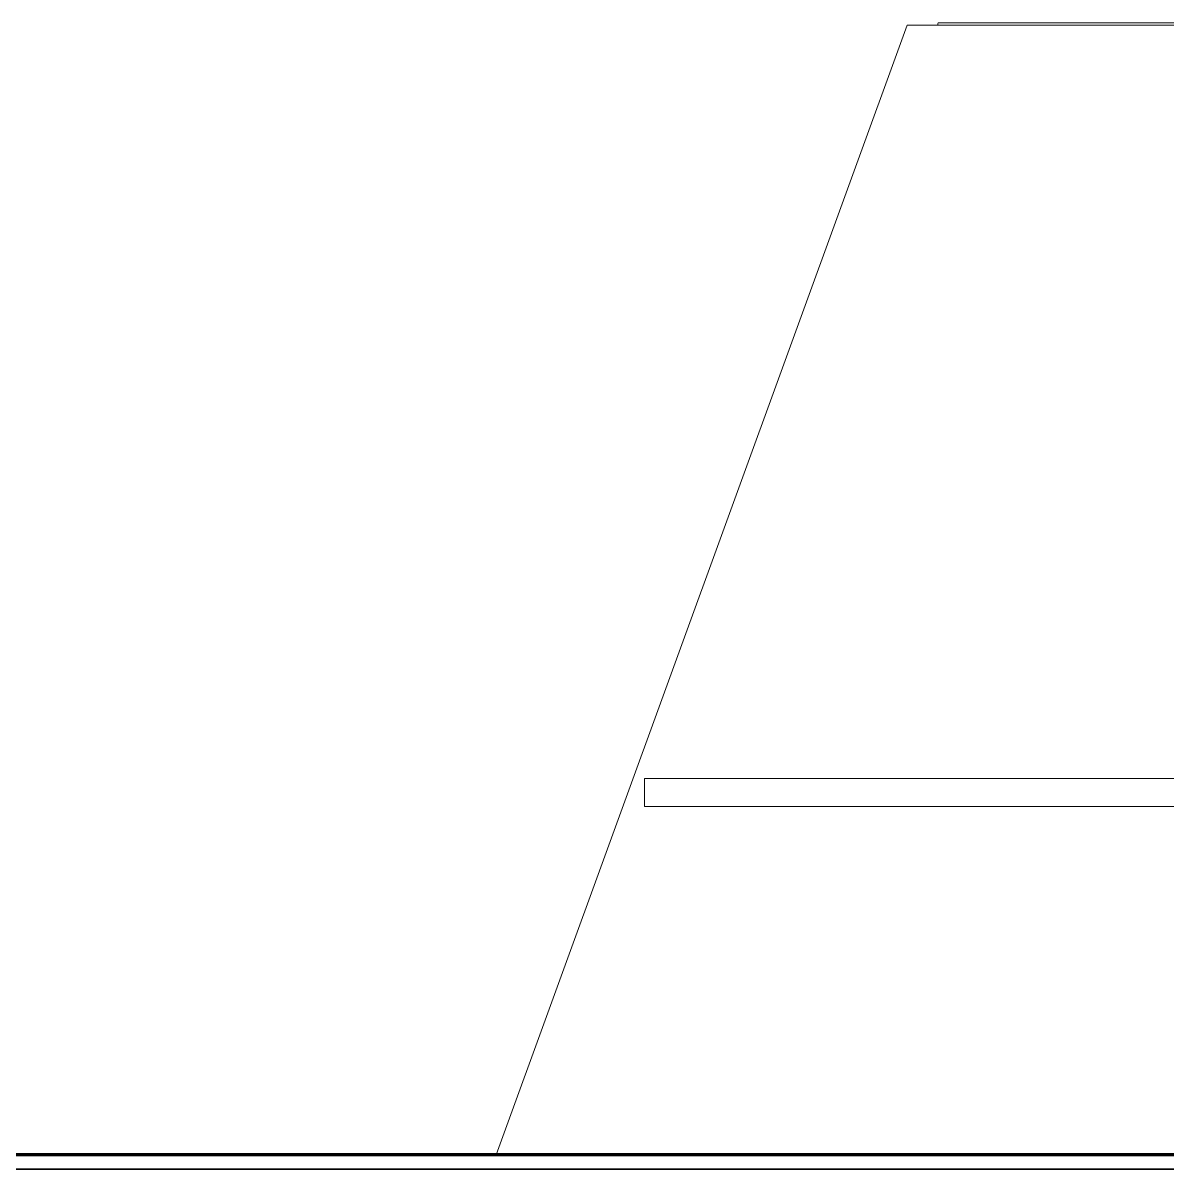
# Model space of a CAD drawing. Header units: millimetres. Extents: x 3062 to 3755, y 1606 to 1663.
# Drawn here: x 3250.749 to 3253.419, y 1630.855 to 1633.529 of the extents above; entities that cross this region are included whole.
import ezdxf

# ---------------------------------------------------------------- set-up
doc = ezdxf.new("R2010")
doc.units = ezdxf.units.MM
for name, color, linetype, lineweight in [('A-FLOR', 192, 'Continuous', 9), ('A-WALL', 113, 'Continuous', 9), ('AD6 PROJECT 1_dwg _2_', 8, 'Continuous', 9), ('col', 5, 'Continuous', 9), ('dimantions 2', 4, 'Continuous', 9), ('shbk', 7, 'Continuous', 9)]:
    doc.layers.add(name, color=color, linetype=linetype, lineweight=lineweight)
doc.layers.add('stairs', color=1, linetype='Continuous')
doc.layers.add('WORK', color=7, linetype='Continuous')

# ---------------------------------------------------------------- blocks, each defined once
blk = doc.blocks.new('AD6 PROJECT 1_dwg _2_-376432-East')
at = {"lineweight": 9}
for p, q in [((-100812, 0), (-105814, 0)), ((-100414, 0), (-105414, 0)), ((-100414, 0), (-105414, 0)), ((-100414, 0), (-105414, 0)), ((-103380, 0), (-68402, 0)), ((-103380, 0), (-63089, 0)), ((-95356, 0), (-56733, 0)), ((-117718, 0), (2282, 0)), ((-101214, 0), (-100414, 0)), ((-100414, 0), (-101214, 0)), ((-101214, 0), (-100414, 0)), ((-91950, 0), (-92750, 0)), ((-91950, 0), (-92750, 0)), ((-91950, 0), (-89450, 0))]:
    blk.add_line(p, q, dxfattribs=at)
at = {"lineweight": 9, "flags": 128}
for points in [[(-105414, 0), (-100414, 0)], [(-117718, 0), (2282, 0)], [(-100414, 0), (-105414, 0)], [(-91950, 0), (-92750, 0)], [(-91950, 0), (-92750, 0)]]:
    blk.add_lwpolyline(points, close=True, dxfattribs=at)
for points in [[(-97874, 0), (-98233, 0), (-97408, 0), (-97327, 0), (-97773, 0), (-98233, 0)], [(-97834, 0), (-98193, 0), (-97368, 0), (-97287, 0), (-97733, 0), (-98193, 0)]]:
    blk.add_lwpolyline(points, dxfattribs=at)
at = {"layer": 'col'}
for p, q in [((-98289, 0), (-98789, 0)), ((-98789, 0), (-98289, 0)), ((-98289, 0), (-98789, 0)), ((-98789, 0), (-98289, 0)), ((-98289, 0), (-98789, 0)), ((-98789, 0), (-98289, 0)), ((-98289, 0), (-98789, 0)), ((-98789, 0), (-98289, 0)), ((-93280, 0), (-93780, 0)), ((-93780, 0), (-93280, 0)), ((-93280, 0), (-93780, 0)), ((-93780, 0), (-93280, 0)), ((-93280, 0), (-93780, 0)), ((-93780, 0), (-93280, 0)), ((-93280, 0), (-93780, 0)), ((-93780, 0), (-93280, 0)), ((-93274, 0), (-93774, 0)), ((-93774, 0), (-93274, 0)), ((-93274, 0), (-93774, 0)), ((-93774, 0), (-93274, 0)), ((-93130, 0), (-93630, 0)), ((-93630, 0), (-93130, 0))]:
    blk.add_line(p, q, dxfattribs=at)
at = {"layer": 'dimantions 2', "color": 130, "lineweight": 140}
for p, q in [((-25075, 0), (-106757, 0)), ((-24811, 0), (-106493, 0)), ((-19014, 0), (-100697, 0)), ((-19014, 0), (-100697, 0)), ((-19014, 0), (-100697, 0)), ((-19014, 0), (-100697, 0)), ((-19014, 0), (-100697, 0)), ((-19014, 0), (-100697, 0))]:
    blk.add_line(p, q, dxfattribs=at)
at = {"layer": 'shbk'}
blk.add_line((-3380, 0), (-103380, 0), dxfattribs=at)
blk.add_line((-3380, 0), (-103380, 0), dxfattribs=at)
blk.add_line((-3380, 0), (-103380, 0), dxfattribs=at)
blk.add_line((-3380, 0), (-103380, 0), dxfattribs=at)
blk.add_line((-3380, 0), (-103380, 0), dxfattribs=at)
blk.add_line((-3380, 0), (-103380, 0), dxfattribs=at)
blk.add_line((-3380, 0), (-103380, 0), dxfattribs=at)
blk.add_line((-3380, 0), (-103380, 0), dxfattribs=at)
blk.add_line((-3380, 0), (-103380, 0), dxfattribs=at)
blk.add_line((-3380, 0), (-103380, 0), dxfattribs=at)
blk.add_line((-3380, 0), (-103380, 0), dxfattribs=at)
blk.add_line((-3380, 0), (-103380, 0), dxfattribs=at)
blk.add_line((-3380, 0), (-103380, 0), dxfattribs=at)
blk.add_line((-3380, 0), (-103380, 0), dxfattribs=at)
blk.add_line((-3380, 0), (-103380, 0), dxfattribs=at)
blk.add_line((-3380, 0), (-103380, 0), dxfattribs=at)
blk.add_line((-3380, 0), (-103380, 0), dxfattribs=at)
blk.add_line((-3380, 0), (-103380, 0), dxfattribs=at)
blk.add_line((-3380, 0), (-103380, 0), dxfattribs=at)
blk.add_line((-3380, 0), (-103380, 0), dxfattribs=at)
at = {"layer": 'shbk', "flags": 128}
blk.add_lwpolyline([(-3380, 0), (-103380, 0)], close=True, dxfattribs=at)
at = {"layer": 'stairs'}
for p, q in [((2282, 0), (-117718, 0)), ((-117718, 0), (2282, 0)), ((-88780, 0), (-98795, 0)), ((-98795, 0), (-93780, 0)), ((-88580, 0), (-98380, 0)), ((-93780, 0), (-91326, 0)), ((-93580, 0), (-88580, 0)), ((-68380, 0), (-93380, 0)), ((-93380, 0), (-68180, 0))]:
    blk.add_line(p, q, dxfattribs=at)
at = {"layer": 'stairs', "flags": 128}
blk.add_lwpolyline([(-98380, 0), (-98385, 0), (-93580, 0)], dxfattribs=at)
at = {"layer": 'WORK'}
for p, q in [((-103380, 0), (-95356, 0)), ((-97350, 0), (-103380, 0)), ((-97350, 0), (-100812, 0)), ((-97350, 0), (-100812, 0)), ((-96950, 0), (-100414, 0)), ((-97350, 0), (-100414, 0)), ((-100045, 0), (-96913, 0)), ((-98863, 0), (-98889, 0)), ((-98863, 0), (-98889, 0)), ((-98436, 0), (-98521, 0)), ((-98058, 0), (-98029, 0)), ((-98058, 0), (-98029, 0)), ((-97350, 0), (-96950, 0)), ((-97350, 0), (-31372, 0)), ((-96950, 0), (-67850, 0)), ((-96733, 0), (-68402, 0)), ((-94684, 0), (-81021, 0)), ((-94684, 0), (-68402, 0)), ((-91391, 0), (-94042, 0)), ((2309, 0), (-117691, 0)), ((-117691, 0), (2309, 0)), ((2309, 0), (-117691, 0)), ((-100812, 0), (-105814, 0)), ((-100414, 0), (-105414, 0)), ((-91691, 0), (-97691, 0)), ((-97691, 0), (-78656, 0)), ((-97691, 0), (-88143, 0)), ((-88143, 0), (-97691, 0)), ((-97691, 0), (-78595, 0)), ((-91691, 0), (-97691, 0)), ((-97691, 0), (-78656, 0)), ((-88143, 0), (-97691, 0)), ((-97691, 0), (-78595, 0)), ((-94758, 0), (-96704, 0)), ((-96704, 0), (-94758, 0)), ((-94758, 0), (-96704, 0)), ((-96704, 0), (-94758, 0)), ((-92258, 0), (-94204, 0)), ((-94204, 0), (-92258, 0)), ((-92258, 0), (-94204, 0)), ((-94204, 0), (-92258, 0)), ((-91391, 0), (-94042, 0)), ((-91954, 0), (-92754, 0))]:
    blk.add_line(p, q, dxfattribs=at)
at = {"layer": 'WORK', "flags": 128}
for points in [[(-100414, 0), (-104903, 0), (-100414, 0), (-105414, 0)], [(-100414, 0), (-104903, 0), (-100414, 0), (-105414, 0)], [(-100414, 0), (-104903, 0), (-100414, 0)], [(-75350, 0), (-31773, 0), (-97351, 0)], [(-97350, 0), (-96950, 0), (-95731, 0), (-94450, 0), (-93231, 0), (-91950, 0), (-90731, 0), (-89450, 0)], [(-91950, 0), (-90731, 0), (-89450, 0)], [(-100414, 0), (-104903, 0), (-100414, 0)], [(-100414, 0), (-104903, 0), (-100414, 0), (-104903, 0), (-100414, 0)], [(-97921, 0), (-98280, 0), (-97455, 0), (-97374, 0), (-97820, 0), (-98280, 0)], [(-88404, 0), (-86458, 0), (-86384, 0), (-96950, 0)], [(-96950, 0), (-95731, 0), (-94450, 0), (-93231, 0), (-91950, 0), (-90731, 0), (-89450, 0)], [(-94042, 0), (-94541, 0), (-94042, 0)], [(-92754, 0), (-91950, 0), (-90731, 0), (-89450, 0), (-88650, 0), (-87431, 0), (-86150, 0), (-84931, 0), (-83650, 0), (-82431, 0), (-81150, 0), (-79931, 0), (-78650, 0), (-77850, 0)]]:
    blk.add_lwpolyline(points, dxfattribs=at)
at = {"layer": 'WORK'}
for points, knots in [([(-100225, 0), (-100230, 0), (-100179, 0), (-99993, 0), (-99859, 0), (-99363, 0), (-98906, 0), (-97993, 0), (-97541, 0), (-97040, 0), (-96899, 0), (-96762, 0), (-96733, 0), (-96733, 0)], [3.121439, 3.121439, 3.121439, 3.121439, 3.515687, 3.515687, 3.909934, 3.909934, 4.730085, 4.730085, 5.550237, 5.550237, 5.997389, 5.997389, 6.283185, 6.283185, 6.283185, 6.283185]), ([(-96733, 0), (-96733, 0), (-96765, 0), (-96883, 0), (-96968, 0), (-97305, 0), (-97638, 0), (-98371, 0), (-98769, 0), (-99478, 0), (-99788, 0), (-100131, 0), (-100218, 0), (-100225, 0)], [0, 0, 0, 0, 0.300719, 0.300719, 0.601438, 0.601438, 1.283494, 1.283494, 1.96555, 1.96555, 2.647607, 2.647607, 3.121439, 3.121439, 3.121439, 3.121439]), ([(-98044, 0), (-98083, 0), (-98122, 0), (-98397, 0), (-98643, 0), (-98876, 0)], [1.2988599, 1.2988599, 1.2988599, 1.2988599, 1.3736113, 1.3736113, 1.8184594, 1.8184594, 1.8184594, 1.8184594]), ([(-98044, 0), (-98083, 0), (-98122, 0), (-98397, 0), (-98643, 0), (-98876, 0)], [1.2988599, 1.2988599, 1.2988599, 1.2988599, 1.3736113, 1.3736113, 1.8184594, 1.8184594, 1.8184594, 1.8184594])]:
    blk.add_open_spline(points, degree=3, knots=knots, dxfattribs=at)

msp = doc.modelspace()

# ---------------------------------------------------------------- linework, layer by layer
at = {"layer": 'A-FLOR'}
for p, q in [((3252.8144, 1633.5231), (3254.1541, 1633.5231)), ((3252.1994, 1631.7661), (3262.8514, 1631.7661)), ((3252.1994, 1631.7002), (3252.1994, 1631.7661)), ((3262.8514, 1631.7002), (3252.1994, 1631.7002)), ((3247.7326, 1630.8886), (3251.8539, 1630.8886))]:
    msp.add_line(p, q, dxfattribs=at)
at = {"layer": 'A-FLOR', "lineweight": 35}
for p, q in [((3274.0881, 1630.8875), (3247.7326, 1630.8875)), ((3247.7326, 1630.8546), (3274.0881, 1630.8546))]:
    msp.add_line(p, q, dxfattribs=at)
at = {"layer": 'A-WALL'}
for p, q in [((3252.8128, 1633.5231), (3251.8535, 1630.8875)), ((3252.8144, 1633.5231), (3252.8128, 1633.5231)), ((3252.8849, 1633.5285), (3252.8829, 1633.5231)), ((3259.0261, 1633.5285), (3252.8849, 1633.5285))]:
    msp.add_line(p, q, dxfattribs=at)

# ---------------------------------------------------------------- block references
at = {"layer": 'AD6 PROJECT 1_dwg _2_', "color": 7, "xscale": 0.0002196296132476449, "yscale": 0.0002196296132476449, "zscale": 0.0002196296132476449}
msp.add_blockref('AD6 PROJECT 1_dwg _2_-376432-East', (3273.5868, 1630.8875), dxfattribs=at)

doc.saveas('drawing.dxf')
